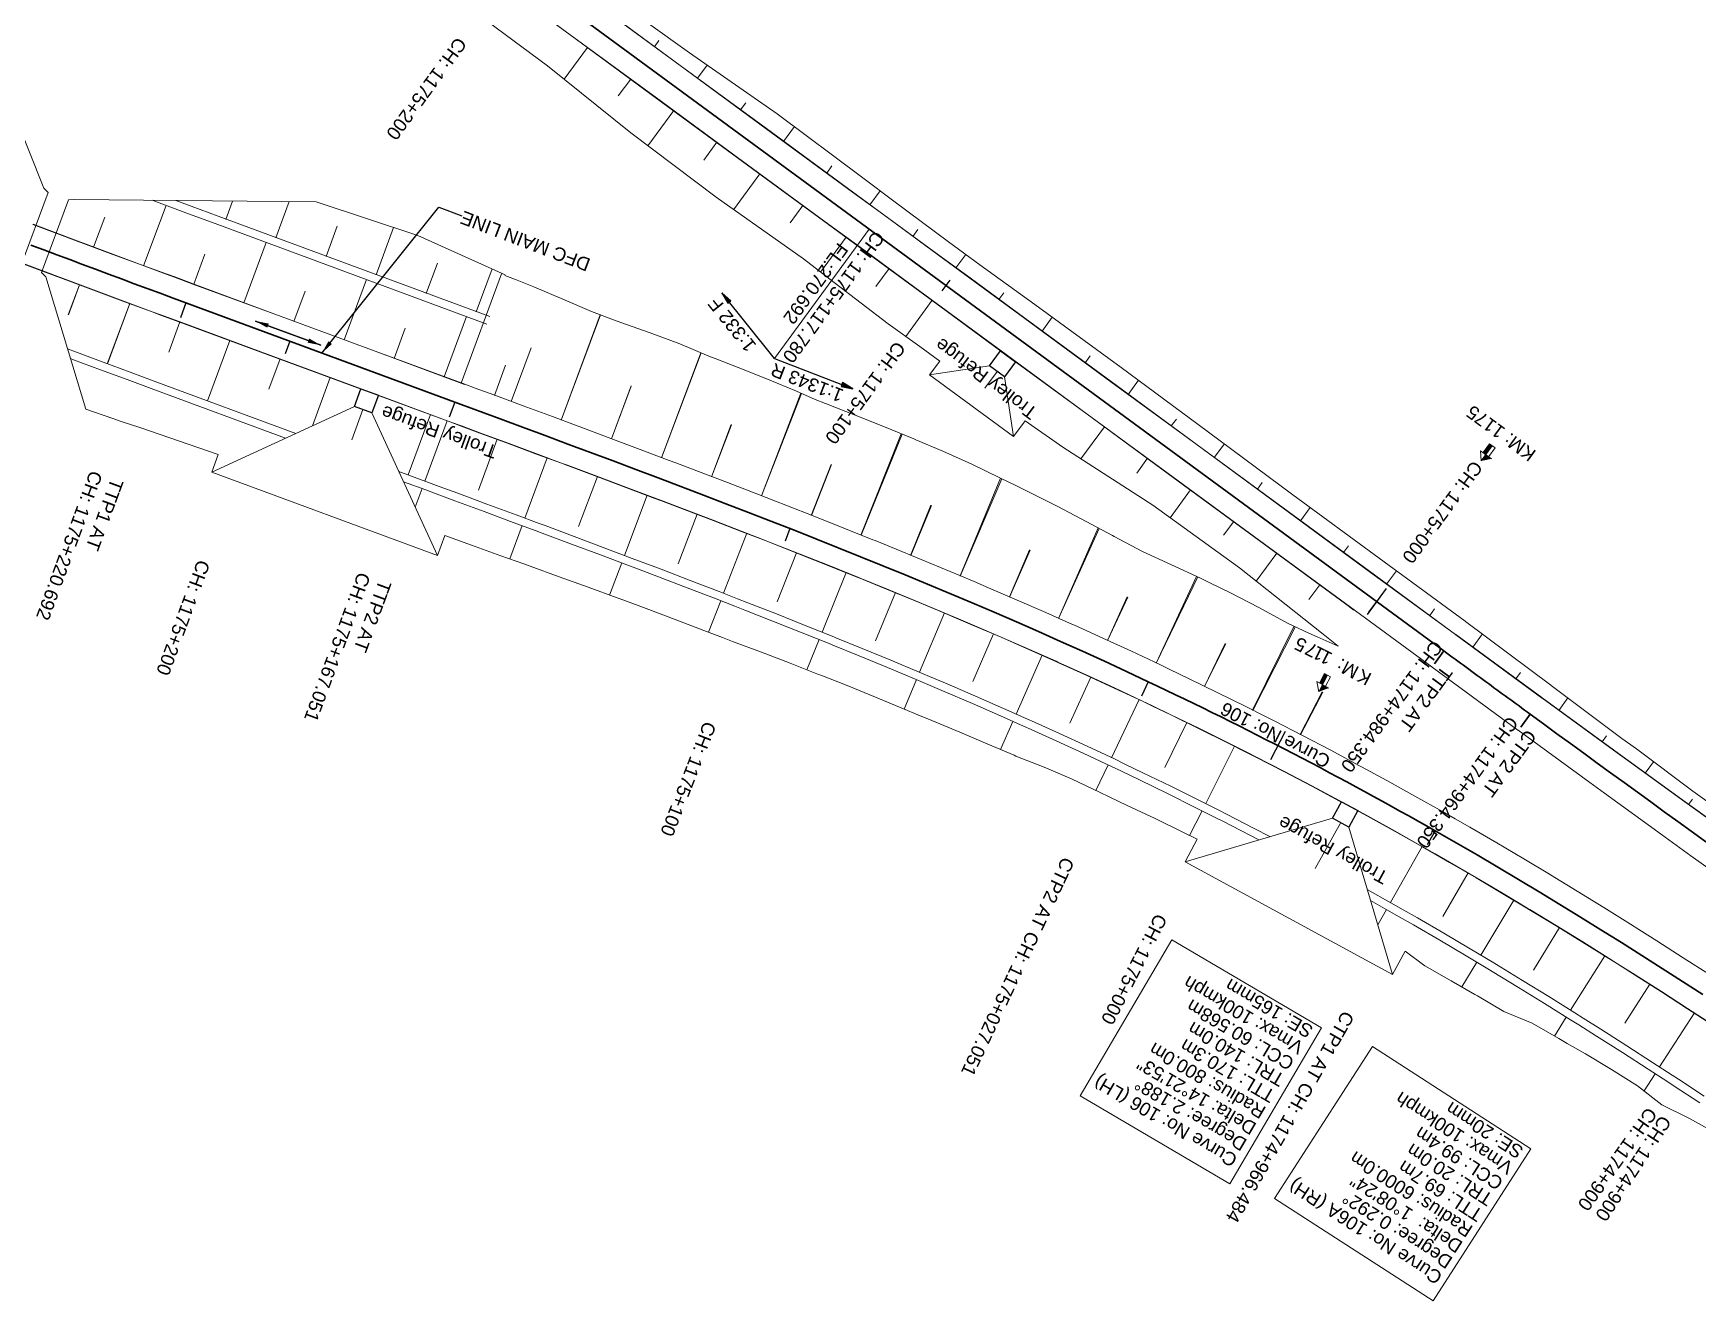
# Model space of a CAD drawing. Header units: metres. Extents: x 646784 to 662189, y 3367130 to 3378376.
# Drawn here: x 656141.7 to 656453.2, y 3371091.1 to 3371328.3 of the extents above; entities that cross this region are included whole.
import ezdxf
from ezdxf.enums import TextEntityAlignment as Align

# ---------------------------------------------------------------- set-up
doc = ezdxf.new("R2010")
doc.units = ezdxf.units.M
doc.header["$MEASUREMENT"] = 0
doc.linetypes.add('CENTER2', pattern=[1.125, 0.75, -0.125, 0.125, -0.125])
for name, color, linetype, lineweight in [('C-ALIG-DG-SPIRAL', 1, 'CENTER2', 70), ('C-ALIG-LABL-DG', 1, 'Continuous', 25), ('C-ALIG-LABL-DG-MARK', 1, 'Continuous', 25), ('Km post', 1, 'Continuous', 13), ('Proposed Curve_Details', 10, 'Continuous', 0), ('PROPOSED DFC TRACK', 1, 'Continuous', 0), ('PROPOSED DFCC TOE LINE', 239, 'Continuous', 0), ('PROPOSED DFCC TOE SLOPES', 239, 'Continuous', 0), ('PROPOSED DFCC TRACK', 1, 'Continuous', 0)]:
    doc.layers.add(name, color=color, linetype=linetype, lineweight=lineweight)
for name, color, linetype in [('LINK LINE', 190, 'Continuous'), ('PROPOSED DFCC FORMATION LINE', 187, 'Continuous'), ('PROPOSED FORMATION LINE - Connecting line', 187, 'Continuous'), ('Trolley Refuse', 10, 'Continuous')]:
    doc.layers.add(name, color=color, linetype=linetype)
doc.styles.add('Arial', font='arial.ttf')
doc.styles.get("Standard").update_dxf_attribs({"font": 'arial.ttf'})
doc.styles.add('Style-Arial', font='arial.ttf')
doc.dimstyles.new('ISO-25', dxfattribs={"dimtxt": 2.5, "dimasz": 2.5, "dimexe": 1.25, "dimexo": 0.625, "dimtad": 1, "dimtxsty": 'Standard', "dimcen": 2.5, "dimadec": 0, "dimazin": 0, "dimtfac": 1, "dimtmove": 0, "dimatfit": 3, "dimfxl": 1, "dimarcsym": 0})

# ---------------------------------------------------------------- blocks, each defined once
blk = doc.blocks.new('Tick Hor')
blk.add_lwpolyline([(-0.5, 0), (0.5, 0)])
blk = doc.blocks.new('KM Post')
at = {"layer": 'Km post', "lineweight": 13}
h = blk.add_hatch(color=256, dxfattribs=at)
h.paths.add_polyline_path([(0, -8.9), (1.63, -8.9), (1.63, -3.79), (0, -3.79)])
h.paths.add_polyline_path([(0, -3.79), (0, 0), (-3.36, -3.79)])
for p, q in [((0, -8.9), (0, 0)), ((3.13, -3.79), (0, 0)), ((3.13, -3.79), (-3.36, -3.79))]:
    blk.add_line(p, q, dxfattribs=at)
blk.add_lwpolyline([(1.63, -3.79), (1.63, -8.9), (-1.63, -8.9), (-1.63, -3.79)], dxfattribs=at)
blk = doc.blocks.new('Direction')
h = blk.add_hatch(color=256)
h.dxf.hatch_style = 1
h.paths.add_polyline_path([(-5.54, 0), (-4.75, -0.13), (-4.75, 0.13)])
blk.add_lwpolyline([(-5.54, 0), (-4.75, -0.13), (-4.75, 0.13)], close=True)
blk.add_lwpolyline([(0, 0), (-5.54, 0)])

msp = doc.modelspace()

# ---------------------------------------------------------------- linework, layer by layer
at = {"layer": 'C-ALIG-DG-SPIRAL', "color": 1, "linetype": 'Continuous', "lineweight": 30, "flags": 128}
msp.add_lwpolyline([(656454.1982, 3371148.438), (656450.4045, 3371150.8882), (656446.6023, 3371153.3252), (656442.7913, 3371155.7483), (656438.9711, 3371158.1569), (656435.1412, 3371160.5501), (656431.3014, 3371162.9273), (656427.4512, 3371165.2876), (656423.5903, 3371167.6305), (656419.7183, 3371169.955), (656415.835, 3371172.2604), (656411.9399, 3371174.546), (656408.0329, 3371176.811), (656404.1135, 3371179.0546, 0.01892968), (656350.3825, 3371206.9775), (656346.2939, 3371208.8954), (656342.1949, 3371210.791), (656338.0859, 3371212.6649), (656333.9674, 3371214.5178), (656329.8398, 3371216.3505), (656325.7036, 3371218.1636), (656321.5592, 3371219.9578), (656317.407, 3371221.734), (656313.2474, 3371223.4927), (656309.0808, 3371225.2347), (656304.9075, 3371226.9608), (656300.728, 3371228.6717), (656296.5426, 3371230.3681), (656292.3517, 3371232.0508), (656288.1556, 3371233.7205), (656283.9546, 3371235.378), (656279.7491, 3371237.0239), (656275.5394, 3371238.6592), (656271.3259, 3371240.2845), (656267.1088, 3371241.9006), (656262.8885, 3371243.5082), (656258.6653, 3371245.1081), (656254.4395, 3371246.7012), (656250.2113, 3371248.288), (656245.9811, 3371249.8695), (656241.7492, 3371251.4463), (656237.5159, 3371253.0193), (656233.2814, 3371254.5892), (656229.0461, 3371256.1568), (656224.8102, 3371257.7229), (656220.574, 3371259.2881), (656170.2575, 3371277.8784), (656167.8368, 3371278.7728), (656165.4162, 3371279.6675), (656162.9958, 3371280.5628), (656160.5758, 3371281.459), (656158.1562, 3371282.3563), (656155.7371, 3371283.255), (656153.3186, 3371284.1555), (656150.9009, 3371285.0579), (656148.4841, 3371285.9627), (656146.0682, 3371286.8701), (656143.6534, 3371287.7803), (656141.2398, 3371288.6937)], format="xyb", dxfattribs=at)
at = {"layer": 'C-ALIG-LABL-DG', "color": 1, "linetype": 'Continuous', "lineweight": 25}
for p, q in [((656189.6674, 3371270.7071), (656188.801, 3371268.362)), ((656283.3119, 3371235.6304), (656282.3986, 3371233.3032)), ((656393.1262, 3371221.9813), (656391.6473, 3371219.9656)), ((656374.641, 3371195.0094), (656373.4972, 3371192.7864))]:
    msp.add_line(p, q, dxfattribs=at)
at = {"layer": 'C-ALIG-LABL-DG-MARK', "color": 1, "linetype": 'Continuous', "lineweight": 25}
for p, q in [((656170.2575, 3371277.8784), (656169.2178, 3371275.0643)), ((656220.574, 3371259.2881), (656219.5343, 3371256.4741)), ((656350.3825, 3371206.9775), (656349.1009, 3371204.265)), ((656404.1135, 3371179.0546), (656402.6304, 3371176.4469))]:
    msp.add_line(p, q, dxfattribs=at)
at = {"layer": 'LINK LINE', "linetype": 'Continuous', "lineweight": 0}
msp.add_line((656298.1602, 3371291.6533), (656280.4312, 3371267.488), dxfattribs=at)
at = {"layer": 'LINK LINE', "linetype": 'Continuous', "lineweight": 30}
for p, q in [((656405.7445, 3371212.7239), (656403.9699, 3371210.305)), ((656421.8767, 3371200.9022), (656420.1061, 3371198.4804))]:
    msp.add_line(p, q, dxfattribs=at)
at = {"layer": 'LINK LINE', "linetype": 'Continuous', "lineweight": 30, "flags": 128}
msp.add_lwpolyline([(656502.5763, 3371142.9227, -0.00414041), (656421.8767, 3371200.9022), (656421.3559, 3371201.283), (656420.8351, 3371201.6638), (656420.3144, 3371202.0447), (656419.7937, 3371202.4257), (656419.2731, 3371202.8067), (656418.7525, 3371203.1877), (656418.2319, 3371203.5688), (656417.7113, 3371203.95), (656417.1908, 3371204.3311), (656416.6703, 3371204.7124), (656416.1499, 3371205.0936), (656415.6294, 3371205.4749), (656415.109, 3371205.8562), (656414.5887, 3371206.2376), (656414.0683, 3371206.619), (656413.548, 3371207.0004), (656413.0276, 3371207.3818), (656412.5073, 3371207.7633), (656411.987, 3371208.1448), (656411.4668, 3371208.5263), (656410.9465, 3371208.9078), (656410.4263, 3371209.2894), (656409.906, 3371209.671), (656409.3858, 3371210.0525), (656408.8656, 3371210.4341), (656408.3454, 3371210.8157), (656407.8252, 3371211.1973), (656407.305, 3371211.579), (656406.7848, 3371211.9606), (656406.2647, 3371212.3422), (656405.7445, 3371212.7239), (655825.4894, 3371638.4289)], format="xyb", dxfattribs=at)
at = {"layer": 'LINK LINE', "color": 190, "lineweight": 0, "flags": 128}
for points in [[(656385.9289, 3371213.6132), (656383.1268, 3371215.8429), (656367.4568, 3371228.2946), (656351.2323, 3371239.9905), (656334.421, 3371250.8866), (656327.3395, 3371255.7738), (656325.1914, 3371252.8458), (656309.4689, 3371264.3806), (656311.3779, 3371266.9828), (656307.6129, 3371269.692), (656301.7252, 3371273.9419), (656291.5869, 3371281.6585), (656285.8265, 3371286.0818), (656269.488, 3371297.6223), (656253.5315, 3371309.6835), (656237.9333, 3371322.2331), (656221.8582, 3371334.1326), (656206.1378, 3371346.5155), (656196.3859, 3371356.1194)], [(656248.2901, 3371336.3498), (656264.5051, 3371324.641), (656280.9535, 3371313.2503), (656296.9733, 3371301.2754), (656302.7678, 3371296.8986), (656312.9658, 3371289.2632), (656318.8514, 3371285.0106), (656329.1645, 3371277.5323), (656345.3458, 3371265.7775), (656361.4262, 3371253.8852), (656377.4684, 3371241.9409), (656393.5918, 3371230.1072), (656409.7415, 3371218.3093), (656409.8071, 3371218.2613), (656425.7413, 3371206.3259), (656425.8061, 3371206.2769), (656439.0558, 3371196.3688), (656441.7607, 3371194.3863), (656452.3451, 3371186.5133), (656457.8407, 3371182.5279), (656465.7619, 3371176.8333), (656474.0756, 3371170.8835), (656479.2549, 3371167.2598), (656487.7632, 3371161.9565)]]:
    msp.add_lwpolyline(points, dxfattribs=at)
at = {"layer": 'LINK LINE', "color": 190, "linetype": 'Continuous', "lineweight": 0, "flags": 128}
for points in [[(656257.941, 3371325.8111), (656258.797, 3371326.9779)], [(656245.4417, 3371325.6793), (656241.0649, 3371319.7135)], [(656266.0039, 3371319.8958), (656267.8074, 3371322.3541)], [(656253.5046, 3371319.7639), (656251.1843, 3371316.6013)], [(656261.5674, 3371313.8486), (656256.7351, 3371307.262)], [(656274.0667, 3371313.9805), (656275.0491, 3371315.3196)], [(656282.1295, 3371308.0651), (656284.1697, 3371310.8461)], [(656269.6302, 3371307.9333), (656267.1718, 3371304.5824)], [(656277.693, 3371302.018), (656272.7683, 3371295.3054)], [(656290.1923, 3371302.1498), (656291.186, 3371303.5042)], [(656298.2552, 3371296.2345), (656300.1777, 3371298.855)], [(656285.7559, 3371296.1027), (656283.3467, 3371292.8189)], [(656293.8187, 3371290.1874), (656289.012, 3371283.6357)], [(656306.318, 3371290.3192), (656307.2464, 3371291.5847)], [(656314.3808, 3371284.4039), (656316.2205, 3371286.9115)], [(656301.8815, 3371284.2721), (656299.4219, 3371280.9196)], [(656322.4436, 3371278.4886), (656323.3816, 3371279.7671)], [(656309.9443, 3371278.3568), (656304.9811, 3371271.5917)], [(656330.5065, 3371272.5733), (656332.4132, 3371275.1723)], [(656338.5693, 3371266.658), (656339.5366, 3371267.9764)], [(656309.4689, 3371264.3806), (656320.6514, 3371266.0987)], [(656322.1453, 3371265.0646), (656319.8257, 3371261.9028)], [(656323.4733, 3371264.0283), (656325.1914, 3371252.8458)], [(656346.6321, 3371260.7427), (656348.5742, 3371263.3899)], [(656342.1956, 3371254.6956), (656337.7962, 3371248.699)], [(656354.6949, 3371254.8274), (656355.6547, 3371256.1356)], [(656362.7578, 3371248.9121), (656364.6469, 3371251.4871)], [(656350.2585, 3371248.7803), (656348.2301, 3371246.0156)], [(656358.3213, 3371242.865), (656354.4897, 3371237.6423)], [(656370.8206, 3371242.9968), (656371.7443, 3371244.2559)], [(656378.8834, 3371237.0815), (656380.7055, 3371239.565)], [(656366.3841, 3371236.9497), (656364.493, 3371234.372)], [(656374.4469, 3371231.0344), (656370.6029, 3371225.7947)], [(656386.9462, 3371231.1662), (656387.8567, 3371232.4072)], [(656395.0091, 3371225.2509), (656396.8341, 3371227.7385)], [(656382.5098, 3371225.1191), (656380.4738, 3371222.344)], [(656403.0716, 3371219.3358), (656403.99, 3371220.5879)], [(656411.1348, 3371213.4229), (656412.9539, 3371215.9043)], [(656419.1989, 3371207.5135), (656420.0767, 3371208.7125)], [(656427.2671, 3371201.6134), (656428.9536, 3371203.9232)], [(656435.3429, 3371195.7263), (656436.1485, 3371196.8334)], [(656443.4294, 3371189.8535), (656444.98, 3371191.9917)], [(656451.5235, 3371183.9923), (656452.2624, 3371185.0149)]]:
    msp.add_lwpolyline(points, dxfattribs=at)
at = {"layer": 'LINK LINE', "linetype": 'Continuous', "lineweight": 0, "flags": 128}
msp.add_lwpolyline([(656422.0363, 3371119.5696), (656403.707, 3371091.1313), (656374.0378, 3371110.2539), (656392.367, 3371138.6922)], close=True, dxfattribs=at)
at = {"layer": 'Proposed Curve_Details'}
msp.add_lwpolyline([(656382.7984, 3371142.2047), (656365.6647, 3371113.0305), (656337.6579, 3371129.4786), (656354.7916, 3371158.6528)], close=True, dxfattribs=at)
at = {"layer": 'PROPOSED DFCC FORMATION LINE', "lineweight": 0, "flags": 128}
for points in [[(656456.3729, 3371180.492), (656450.8662, 3371184.4667), (656440.1791, 3371192.2077), (656437.4646, 3371194.1796), (656424.0899, 3371203.9295), (656424.0243, 3371203.9774), (656407.9627, 3371215.7474), (656407.8972, 3371215.7955), (656391.7715, 3371227.6261), (656375.6459, 3371239.4567), (656359.5202, 3371251.2873), (656343.3946, 3371263.1179), (656327.2689, 3371274.9485), (656316.9978, 3371282.484), (656311.1433, 3371286.7791), (656300.8721, 3371294.3146), (656295.0176, 3371298.6098), (656278.892, 3371310.4404), (656262.7663, 3371322.271), (656246.6407, 3371334.1016)], [(656222.4224, 3371262.603), (656205.643, 3371268.8024), (656186.8825, 3371275.7338), (656171.5571, 3371281.396), (656168.1225, 3371282.6651), (656166.5554, 3371283.2445), (656161.5564, 3371285.0948), (656156.5611, 3371286.9496), (656151.5704, 3371288.8114), (656149.393, 3371289.6271), (656146.5853, 3371290.6827), (656141.6068, 3371292.566)], [(656222.4398, 3371262.6499), (656205.6603, 3371268.8493), (656186.8998, 3371275.7807), (656171.5744, 3371281.4429), (656168.1398, 3371282.712), (656166.5727, 3371283.2914), (656161.5737, 3371285.1417), (656156.5785, 3371286.9965), (656151.5879, 3371288.8582), (656149.4106, 3371289.6739), (656146.6029, 3371290.7294), (656141.6246, 3371292.6127)], [(656219.8058, 3371255.5209), (656203.0264, 3371261.7203), (656184.2659, 3371268.6517), (656168.9405, 3371274.3139), (656165.5051, 3371275.5834), (656163.937, 3371276.1631), (656158.9325, 3371278.0154), (656153.9282, 3371279.8736), (656148.9249, 3371281.74), (656146.7408, 3371282.5583), (656143.9236, 3371283.6174), (656138.9253, 3371285.5082)], [(656219.8232, 3371255.5678), (656203.0437, 3371261.7672), (656184.2832, 3371268.6986), (656168.9578, 3371274.3608), (656165.5224, 3371275.6303), (656163.9543, 3371276.2099), (656158.9499, 3371278.0623), (656153.9456, 3371279.9204), (656148.9424, 3371281.7869), (656146.7584, 3371282.6051), (656143.9412, 3371283.6642), (656138.943, 3371285.555)], [(656455.4604, 3371152.1569), (656450.5423, 3371155.3252), (656445.6087, 3371158.4713), (656442.2552, 3371160.5906), (656440.6587, 3371161.5938), (656435.6915, 3371164.6911), (656430.7064, 3371167.7616), (656425.7025, 3371170.8036), (656425.1689, 3371171.1255), (656420.6791, 3371173.8155), (656415.6356, 3371176.7957), (656410.5711, 3371179.7426), (656407.853, 3371181.3048), (656405.4853, 3371182.6545), (656400.2844, 3371185.5819), (656395.062, 3371188.4707), (656390.2891, 3371191.0667), (656389.8183, 3371191.3205), (656384.5535, 3371194.1314), (656379.268, 3371196.9031), (656373.9621, 3371199.6355), (656372.4866, 3371200.3865), (656368.6361, 3371202.3285), (656363.2902, 3371204.9818), (656357.9247, 3371207.5953), (656354.4568, 3371209.2585), (656352.54, 3371210.1689), (656347.2341, 3371212.6574), (656341.9119, 3371215.1082), (656336.5744, 3371217.5228), (656336.2188, 3371217.6822), (656331.2226, 3371219.9027), (656325.8573, 3371222.2493), (656320.4796, 3371224.5643), (656317.8127, 3371225.6991), (656315.0902, 3371226.849), (656309.69, 3371229.1053), (656304.2799, 3371231.3345), (656299.2746, 3371233.371), (656298.8606, 3371233.5384), (656293.433, 3371235.7185), (656287.9978, 3371237.8765), (656282.5557, 3371240.014), (656280.6374, 3371240.7623), (656277.1076, 3371242.1326), (656271.654, 3371244.2341), (656266.1958, 3371246.32), (656261.9311, 3371247.939), (656260.7335, 3371248.3921), (656255.2679, 3371250.452), (656249.7995, 3371252.5015), (656244.3291, 3371254.542), (656243.1835, 3371254.9683), (656238.8573, 3371256.5755), (656233.3847, 3371258.6035), (656227.912, 3371260.6277), (656224.4209, 3371261.9179), (656222.4398, 3371262.6499)], [(656454.993, 3371143.3979), (656451.3305, 3371145.7769), (656446.4409, 3371148.9268), (656441.5378, 3371152.0536), (656438.2061, 3371154.159), (656436.6203, 3371155.1556), (656431.6877, 3371158.2313), (656426.7393, 3371161.2792), (656421.7741, 3371164.2976), (656421.2447, 3371164.617), (656416.7916, 3371167.285), (656411.7909, 3371170.2399), (656406.7716, 3371173.1605), (656404.0784, 3371174.7085), (656401.7328, 3371176.0454), (656396.5812, 3371178.9452), (656391.4081, 3371181.8066), (656386.6804, 3371184.3781), (656386.2139, 3371184.6296), (656380.999, 3371187.4139), (656375.7635, 3371190.1594), (656370.5077, 3371192.866), (656369.0462, 3371193.6099), (656365.232, 3371195.5334), (656359.9367, 3371198.1616), (656354.622, 3371200.7505), (656351.1868, 3371202.3979), (656349.2882, 3371203.2998), (656344.0314, 3371205.7652), (656338.7566, 3371208.1942), (656333.4645, 3371210.5882), (656333.1119, 3371210.7463), (656328.1562, 3371212.9488), (656322.8324, 3371215.2772), (656317.4942, 3371217.5751), (656314.8462, 3371218.702), (656312.1424, 3371219.844), (656306.7777, 3371222.0854), (656301.401, 3371224.3009), (656296.4247, 3371226.3256), (656296.0131, 3371226.492), (656290.6147, 3371228.6603), (656285.2066, 3371230.8075), (656279.7896, 3371232.9352), (656277.8795, 3371233.6803), (656274.3643, 3371235.045), (656268.9315, 3371237.1385), (656263.4918, 3371239.2173), (656259.2401, 3371240.8314), (656258.0459, 3371241.2832), (656252.5945, 3371243.3377), (656247.1382, 3371245.3826), (656241.6777, 3371247.4196), (656240.5339, 3371247.8452), (656236.2135, 3371249.4502), (656230.7464, 3371251.4761), (656225.277, 3371253.4991), (656221.7868, 3371254.789), (656219.8058, 3371255.5209)], [(656455.0203, 3371143.4398), (656451.3577, 3371145.8189), (656446.4679, 3371148.9689), (656441.5645, 3371152.0958), (656438.2328, 3371154.2013), (656436.6469, 3371155.1979), (656431.7141, 3371158.2738), (656426.7654, 3371161.3218), (656421.7999, 3371164.3404), (656421.2706, 3371164.6598), (656416.8171, 3371167.328), (656411.8162, 3371170.283), (656406.7966, 3371173.2038), (656404.1032, 3371174.7519), (656401.7575, 3371176.0889), (656396.6055, 3371178.9889), (656391.4321, 3371181.8505), (656386.7041, 3371184.4222), (656386.2377, 3371184.6736), (656381.0224, 3371187.4581), (656375.7865, 3371190.2038), (656370.5305, 3371192.9105), (656369.0688, 3371193.6545), (656365.2544, 3371195.5781), (656359.9588, 3371198.2065), (656354.6437, 3371200.7955), (656351.2083, 3371202.443), (656349.3096, 3371203.345), (656344.0525, 3371205.8105), (656338.7773, 3371208.2397), (656333.485, 3371210.6339), (656333.1323, 3371210.7919), (656328.1763, 3371212.9945), (656322.8523, 3371215.3231), (656317.5139, 3371217.6211), (656314.8657, 3371218.748), (656312.1618, 3371219.8901), (656306.7968, 3371222.1316), (656301.4199, 3371224.3471), (656296.4435, 3371226.3719), (656296.0318, 3371226.5383), (656290.6333, 3371228.7068), (656285.225, 3371230.8541), (656279.8078, 3371232.9818), (656277.8977, 3371233.7269), (656274.3824, 3371235.0916), (656268.9494, 3371237.1851), (656263.5096, 3371239.264), (656259.2578, 3371240.8782), (656258.0636, 3371241.33), (656252.6121, 3371243.3845), (656247.1557, 3371245.4295), (656241.6951, 3371247.4664), (656240.5513, 3371247.8921), (656236.2309, 3371249.497), (656230.7638, 3371251.523), (656225.2943, 3371253.546), (656221.8042, 3371254.8359), (656219.8232, 3371255.5678)]]:
    msp.add_lwpolyline(points, dxfattribs=at)
at = {"layer": 'PROPOSED DFCC TOE LINE', "lineweight": 0, "flags": 128}
for points in [[(656135.3105, 3371320.1614), (656143.6494, 3371299.3411)], [(656149.3762, 3371297.2252), (656194.6555, 3371296.7723), (656213.6441, 3371290.4581), (656230.0085, 3371283.1355)], [(656226.5986, 3371273.9062), (656175.7333, 3371292.6992), (656170.7318, 3371294.5475), (656165.7453, 3371296.3933), (656163.896, 3371297.0799)], [(656227.1184, 3371275.3132), (656176.2531, 3371294.1062), (656171.2518, 3371295.9545), (656168.3312, 3371297.0356)], [(656176.2903, 3371249.4807), (656161.6258, 3371254.5159), (656158.1495, 3371255.6822), (656156.5612, 3371256.2154), (656151.496, 3371257.9507), (656144.0205, 3371282.7292)], [(656229.9549, 3371282.9904), (656229.9549, 3371282.9904), (656231.941, 3371282.2707), (656235.3978, 3371280.8791), (656240.7711, 3371278.5577), (656246.1587, 3371276.2537), (656250.4993, 3371274.6354), (656251.655, 3371274.2212), (656257.1776, 3371272.2373), (656262.6816, 3371270.1812), (656268.116, 3371267.9196), (656269.3176, 3371267.449), (656273.5991, 3371265.7668), (656279.0839, 3371263.5982), (656284.5444, 3371261.3469), (656288.052, 3371259.8028), (656289.989, 3371259.0363), (656295.5016, 3371256.881), (656301.0042, 3371254.6801), (656306.4813, 3371252.3965), (656306.8993, 3371252.2211), (656311.9552, 3371250.087), (656317.3859, 3371247.6557), (656322.7525, 3371245.0576), (656325.4593, 3371243.7352), (656328.1113, 3371242.4315), (656333.4524, 3371239.7553), (656338.7502, 3371236.9736), (656343.6845, 3371234.3484), (656344.0357, 3371234.1602), (656349.3199, 3371231.3405), (656354.7541, 3371228.8405), (656360.1854, 3371226.3189), (656362.1398, 3371225.3779), (656365.6769, 3371223.6613), (656371.1014, 3371220.8678), (656376.435, 3371217.8963), (656380.4283, 3371216.0292), (656381.9874, 3371215.3626), (656385.9289, 3371213.6132)], [(656190.7919, 3371253.4477), (656164.7817, 3371263.0576), (656159.7777, 3371264.9069), (656154.7609, 3371266.7638), (656149.7422, 3371268.6273), (656148.0889, 3371269.2441)], [(656188.865, 3371252.5605), (656164.2618, 3371261.6506), (656159.2578, 3371263.4999), (656154.2395, 3371265.3574), (656149.219, 3371267.2215), (656148.6331, 3371267.4401)], [(656201.7752, 3371258.5047), (656175.0839, 3371246.2154)], [(656205.0583, 3371257.2917), (656217.3475, 3371230.6004)], [(656218.7158, 3371234.3036), (656217.3475, 3371230.6004), (656175.0839, 3371246.2154), (656176.2903, 3371249.4807)], [(656373.1537, 3371177.9781), (656370.2299, 3371179.5113), (656365.0391, 3371182.1845), (656363.6227, 3371182.9054), (656359.8627, 3371184.8016), (656354.6417, 3371187.393), (656349.3999, 3371189.9462), (656346.0178, 3371191.5682), (656344.166, 3371192.4478), (656338.974, 3371194.8829), (656333.7739, 3371197.2775), (656328.5374, 3371199.6464), (656328.2211, 3371199.7882), (656323.315, 3371201.9686), (656318.0557, 3371204.2688), (656312.7725, 3371206.5431), (656310.1623, 3371207.6539), (656307.4947, 3371208.7806), (656302.1787, 3371211.0016), (656296.8539, 3371213.1957), (656291.9146, 3371215.2054), (656291.5278, 3371215.3618), (656286.1642, 3371217.5161), (656280.799, 3371219.6463), (656275.4156, 3371221.7608), (656273.5276, 3371222.4972), (656270.0355, 3371223.8529), (656264.6322, 3371225.9351), (656259.2204, 3371228.0032), (656254.9875, 3371229.6102), (656253.8068, 3371230.0569), (656248.3728, 3371232.1049), (656242.9355, 3371234.1426), (656237.4837, 3371236.1763), (656236.3488, 3371236.5986), (656232.0347, 3371238.2013), (656226.5766, 3371240.2239), (656221.1141, 3371242.2443), (656217.6271, 3371243.533), (656215.6469, 3371244.2646), (656210.1152, 3371246.3084)], [(656371.0877, 3371177.3677), (656369.5382, 3371178.1803), (656364.3555, 3371180.8493), (656362.9448, 3371181.5673), (656359.1916, 3371183.4601), (656353.9798, 3371186.0469), (656348.7472, 3371188.5957), (656345.3717, 3371190.2145), (656343.5257, 3371191.0914), (656338.3418, 3371193.5226), (656333.151, 3371195.9129), (656327.9215, 3371198.2787), (656327.6097, 3371198.4184), (656322.7099, 3371200.596), (656317.4587, 3371202.8928), (656312.1823, 3371205.1641), (656309.5768, 3371206.2728), (656306.9138, 3371207.3976), (656301.6039, 3371209.6161), (656296.2855, 3371211.8076), (656291.3508, 3371213.8153), (656290.9671, 3371213.9705), (656285.6079, 3371216.1231), (656280.2481, 3371218.2512), (656274.8689, 3371220.364), (656272.9836, 3371221.0994), (656269.4944, 3371222.4539), (656264.0948, 3371224.5346), (656258.6865, 3371226.6015), (656254.4559, 3371228.2075), (656253.2769, 3371228.6536), (656247.8451, 3371230.7008), (656242.4102, 3371232.7376), (656236.9594, 3371234.7709), (656235.8256, 3371235.1928), (656231.5123, 3371236.7952), (656226.0554, 3371238.8174), (656220.5938, 3371240.8375), (656217.1072, 3371242.126), (656215.1271, 3371242.8576), (656211.0024, 3371244.3815)], [(656456.767, 3371122.4037), (656451.7198, 3371125.2148), (656446.5187, 3371127.7729), (656445.3928, 3371128.6689), (656442.0008, 3371131.364), (656437.1341, 3371134.408), (656432.2119, 3371137.3516), (656428.8379, 3371139.2786), (656427.2344, 3371140.1919), (656422.2754, 3371143.0452), (656416.9394, 3371145.2658), (656412.0303, 3371148.1604), (656411.5059, 3371148.4643), (656407.0975, 3371151.0006), (656402.1532, 3371153.8056), (656398.4661, 3371156.5544), (656396.0884, 3371152.183), (656357.2832, 3371173.2898), (656359.5606, 3371177.4768), (656356.8608, 3371178.8231), (656351.6714, 3371181.3523), (656346.4584, 3371183.8319), (656343.0894, 3371185.4092), (656341.241, 3371186.3011), (656336.129, 3371188.759), (656330.8891, 3371190.955), (656325.6064, 3371193.0662), (656325.2584, 3371193.2144), (656320.3703, 3371195.2922), (656315.1254, 3371197.5132), (656309.862, 3371199.7068), (656307.2517, 3371200.7887), (656304.5872, 3371201.8903), (656299.3072, 3371204.0785), (656294.0157, 3371206.2571), (656289.0891, 3371208.1903), (656288.6813, 3371208.349), (656283.3314, 3371210.4197), (656277.9668, 3371212.4716), (656272.5909, 3371214.5131), (656270.6945, 3371215.2294), (656267.2071, 3371216.553), (656261.8269, 3371218.6219), (656256.4245, 3371220.653), (656252.1919, 3371222.2151), (656251.0024, 3371222.6525), (656245.5693, 3371224.6425), (656240.1257, 3371226.6248), (656234.6683, 3371228.5907), (656233.5238, 3371229), (656229.1985, 3371230.5439), (656223.7201, 3371232.4946), (656218.7158, 3371234.3036)], [(656454.4722, 3371129.3922), (656449.6377, 3371132.5636), (656448.4458, 3371133.3413), (656444.8128, 3371135.7013), (656439.9654, 3371138.8239), (656435.1063, 3371141.9226), (656431.8083, 3371144.0068), (656430.2532, 3371144.9841), (656425.3664, 3371148.0312), (656420.4758, 3371151.0434), (656415.5576, 3371154.0333), (656415.0614, 3371154.3327), (656410.6555, 3371156.9724), (656405.7209, 3371159.8882), (656400.764, 3371162.7725), (656398.1172, 3371164.2938), (656395.8184, 3371165.6041), (656391.3868, 3371168.0986)], [(656453.6472, 3371128.1395), (656448.8165, 3371131.3084), (656447.6274, 3371132.0843), (656443.998, 3371134.4418), (656439.156, 3371137.561), (656434.3024, 3371140.6562), (656431.0086, 3371142.7377), (656429.4573, 3371143.7126), (656424.5763, 3371146.7562), (656419.6929, 3371149.7639), (656414.7805, 3371152.7503), (656414.2884, 3371153.0472), (656409.8885, 3371155.6833), (656404.9622, 3371158.5943), (656400.0131, 3371161.474), (656397.3721, 3371162.992), (656395.0792, 3371164.299), (656391.9967, 3371166.034)]]:
    msp.add_lwpolyline(points, dxfattribs=at)
at = {"layer": 'PROPOSED DFCC TOE SLOPES', "linetype": 'Continuous', "lineweight": 0, "flags": 128}
for points in [[(656162.3325, 3371284.8075), (656166.5224, 3371296.1056)], [(656177.7068, 3371293.4901), (656178.978, 3371296.9291)], [(656187.0865, 3371290.0246), (656189.5982, 3371296.8229)], [(656152.9691, 3371288.2896), (656155.0793, 3371293.933)], [(656196.4667, 3371286.5589), (656198.5548, 3371292.2105)], [(656205.847, 3371283.0932), (656209.1234, 3371291.9614)], [(656181.0877, 3371277.8748), (656185.2638, 3371289.178)], [(656171.708, 3371281.3403), (656173.7969, 3371286.9915)], [(656215.2272, 3371279.6275), (656217.3153, 3371285.2791)], [(656221.7464, 3371262.8527), (656229.2978, 3371283.2913)], [(656221.7469, 3371262.8525), (656229.3013, 3371283.2897)], [(656224.6074, 3371276.1618), (656227.5847, 3371284.2201)], [(656150.3361, 3371281.267), (656148.2158, 3371275.6273)], [(656150.3487, 3371281.2623), (656148.2486, 3371275.6151)], [(656190.4679, 3371274.4091), (656192.556, 3371280.0607)], [(656199.8481, 3371270.9434), (656204.0243, 3371282.2466)], [(656159.7215, 3371277.7767), (656155.5214, 3371266.4824)], [(656159.7279, 3371277.7743), (656155.5482, 3371266.4725)], [(656169.107, 3371274.3057), (656167.0172, 3371268.6548)], [(656169.1081, 3371274.3053), (656167.0201, 3371268.6537)], [(656218.6086, 3371264.012), (656222.7848, 3371275.3152)], [(656240.5064, 3371255.9096), (656247.8163, 3371275.6357)], [(656240.5123, 3371255.9073), (656247.8557, 3371275.621)], [(656178.4884, 3371270.8396), (656174.3122, 3371259.5364)], [(656209.2284, 3371267.4777), (656211.3165, 3371273.1293)], [(656187.8686, 3371267.3739), (656185.7806, 3371261.7223)], [(656231.1266, 3371259.3854), (656234.8462, 3371269.448)], [(656231.1295, 3371259.3843), (656234.8571, 3371269.4433)], [(656259.2543, 3371248.8962), (656266.6329, 3371268.5368)], [(656259.2666, 3371248.8915), (656266.7132, 3371268.5034)], [(656197.2489, 3371263.9082), (656193.9154, 3371254.8858)], [(656227.9893, 3371260.5462), (656230.078, 3371266.1976)], [(656249.8833, 3371252.4167), (656253.5695, 3371262.3124)], [(656249.8931, 3371252.413), (656253.6069, 3371262.2985)], [(656277.9639, 3371241.7465), (656285.3633, 3371260.9864)], [(656277.9832, 3371241.7391), (656285.4863, 3371260.9322)], [(656203.3654, 3371257.9171), (656201.2773, 3371252.2655)], [(656216.0094, 3371256.9768), (656211.8332, 3371245.6737)], [(656219.1468, 3371255.8177), (656214.9698, 3371244.5148)], [(656268.6154, 3371245.3418), (656272.3122, 3371255.0779)], [(656268.6303, 3371245.3361), (656272.3684, 3371255.0557)], [(656228.5249, 3371252.3512), (656225.0005, 3371242.8285)], [(656296.6092, 3371234.3888), (656304.1665, 3371253.3616)], [(656296.6335, 3371234.3791), (656304.3222, 3371253.2967)], [(656237.8973, 3371248.878), (656233.7006, 3371237.5824)], [(656247.2604, 3371245.3902), (656243.7435, 3371235.9891)], [(656287.2968, 3371238.0981), (656291.0253, 3371247.6357)], [(656287.3191, 3371238.0893), (656291.1086, 3371247.6031)], [(656214.4499, 3371243.1078), (656213.176, 3371239.6607)], [(656315.159, 3371226.7657), (656322.7584, 3371245.0547)], [(656315.1919, 3371226.7518), (656322.9605, 3371244.956)], [(656256.6105, 3371241.8776), (656252.3529, 3371230.6048)], [(656305.8975, 3371230.6139), (656309.7118, 3371239.9988)], [(656305.9245, 3371230.6028), (656309.8105, 3371239.9551)], [(656233.1782, 3371236.1763), (656230.8646, 3371229.9492)], [(656265.9456, 3371238.3331), (656262.3938, 3371229.0386)], [(656275.2621, 3371234.7501), (656270.9057, 3371223.5151)], [(656333.5818, 3371218.7995), (656341.0163, 3371235.7679)], [(656333.6178, 3371218.7835), (656341.2235, 3371235.6577)], [(656284.5549, 3371231.1173), (656280.926, 3371221.9216)], [(656324.3894, 3371222.8268), (656328.1634, 3371231.6706)], [(656324.4224, 3371222.8126), (656328.2787, 3371231.614)], [(656251.8229, 3371229.2016), (656249.5503, 3371223.1844)], [(656293.8217, 3371227.4261), (656289.3236, 3371216.2471)], [(656351.8424, 3371210.4409), (656359.3938, 3371226.6864)], [(656351.8854, 3371210.4207), (656359.6431, 3371226.5707)], [(656303.0601, 3371223.6713), (656299.3451, 3371214.6318)], [(656270.3634, 3371222.1166), (656268.0779, 3371216.2225)], [(656342.7345, 3371214.6744), (656346.4109, 3371222.8309)], [(656342.7742, 3371214.6561), (656346.5454, 3371222.769)], [(656312.2646, 3371219.8467), (656307.5879, 3371208.7412)], [(656369.9012, 3371201.6345), (656377.667, 3371217.3203)], [(656369.9436, 3371201.6131), (656377.9111, 3371217.2062)], [(656288.7636, 3371214.8555), (656286.4873, 3371209.1982)], [(656321.4291, 3371215.9357), (656317.5728, 3371207.0181)], [(656360.8993, 3371206.0908), (656364.7562, 3371214.12)], [(656330.5539, 3371211.9378), (656325.6602, 3371200.9263)], [(656360.9394, 3371206.0712), (656364.8903, 3371214.0515)], [(656339.6327, 3371207.8458), (656335.6853, 3371199.2225)], [(656307.0057, 3371207.3588), (656304.6856, 3371201.8496)], [(656378.8484, 3371197.063), (656382.9495, 3371205.0892)], [(656378.8917, 3371197.0407), (656383.1007, 3371205.0206)], [(656348.6594, 3371203.6499), (656343.5109, 3371192.7551)], [(656325.051, 3371199.5556), (656322.7137, 3371194.2961)], [(656357.6318, 3371199.34), (656353.5103, 3371190.889)], [(656366.5522, 3371194.9236), (656361.1375, 3371184.1587)], [(656342.87, 3371191.3989), (656340.6053, 3371186.6067)], [(656357.2832, 3371173.2898), (656384.8657, 3371181.4379)], [(656360.4635, 3371182.8187), (656358.1343, 3371178.188)], [(656386.4271, 3371180.6455), (656381.6649, 3371172.0003)], [(656387.9403, 3371179.7655), (656396.0884, 3371152.183)], [(656401.6538, 3371176.1473), (656395.7066, 3371165.6671)], [(656410.2787, 3371171.1776), (656405.5142, 3371163.0148)], [(656394.9663, 3371164.3625), (656393.3381, 3371161.4932)], [(656418.8514, 3371166.1092), (656412.6635, 3371155.7693)], [(656427.3713, 3371160.9486), (656422.4836, 3371152.9706)], [(656435.841, 3371155.7004), (656429.4474, 3371145.4865)], [(656411.8933, 3371154.4822), (656409.115, 3371149.8398)], [(656444.2662, 3371150.373), (656439.596, 3371143.0508)], [(656428.6516, 3371144.215), (656426.4248, 3371140.6577)], [(656452.6523, 3371144.978), (656446.096, 3371134.8677)], [(656445.2799, 3371133.6092), (656443.204, 3371130.408)]]:
    msp.add_lwpolyline(points, dxfattribs=at)
at = {"layer": 'PROPOSED DFCC TRACK', "linetype": 'Continuous', "lineweight": 0, "flags": 128}
for points in [[(656138.2936, 3371284.8451), (656139.4205, 3371284.9369), (656144.4459, 3371298.5386), (656143.6494, 3371299.3411)], [(656144.0205, 3371282.7292), (656143.2239, 3371283.5317), (656148.2493, 3371297.1334), (656149.3762, 3371297.2252)]]:
    msp.add_lwpolyline(points, dxfattribs=at)
at = {"layer": 'PROPOSED FORMATION LINE - Connecting line', "lineweight": 0, "flags": 128}
for points in [[(656388.8996, 3371220.3692), (656387.3055, 3371221.5387), (656371.1798, 3371233.3693), (656355.0542, 3371245.1999), (656338.9285, 3371257.0305), (656322.8029, 3371268.8611), (656312.5317, 3371276.3966), (656306.6772, 3371280.6917), (656296.4061, 3371288.2272), (656290.5516, 3371292.5223), (656274.4259, 3371304.3529), (656258.3003, 3371316.1835), (656242.1746, 3371328.0142), (656226.049, 3371339.8448), (656209.9233, 3371351.6754), (656193.7977, 3371363.506), (656177.672, 3371375.3366), (656161.5464, 3371387.1672), (656145.4207, 3371398.9978), (656129.2951, 3371410.8284)], [(656459.9184, 3371168.6999), (656451.9869, 3371174.4082), (656446.4733, 3371178.3879), (656435.7728, 3371186.1386), (656433.0549, 3371188.1129), (656419.6635, 3371197.875), (656419.5979, 3371197.9229), (656403.5262, 3371209.7003), (656403.4607, 3371209.7484), (656387.3351, 3371221.579), (656371.2094, 3371233.4096), (656355.0838, 3371245.2402), (656338.9581, 3371257.0708), (656322.8325, 3371268.9014), (656312.5613, 3371276.4369), (656306.7068, 3371280.732), (656296.4356, 3371288.2675), (656290.5812, 3371292.5626), (656274.4555, 3371304.3932), (656258.3299, 3371316.2239), (656242.2042, 3371328.0545), (656226.0785, 3371339.8851)], [(656456.4022, 3371180.5326), (656450.8955, 3371184.5073), (656440.2084, 3371192.2482), (656437.494, 3371194.2201), (656424.1194, 3371203.9698), (656424.0538, 3371204.0177), (656407.9923, 3371215.7877), (656407.9268, 3371215.8358), (656391.8011, 3371227.6664), (656375.6755, 3371239.497), (656359.5498, 3371251.3276), (656343.4242, 3371263.1582), (656327.2985, 3371274.9888), (656317.0273, 3371282.5243), (656311.1729, 3371286.8195), (656300.9017, 3371294.3549), (656295.0472, 3371298.6501), (656278.9216, 3371310.4807), (656262.7959, 3371322.3113), (656246.6703, 3371334.1419)]]:
    msp.add_lwpolyline(points, dxfattribs=at)
at = {"layer": 'Trolley Refuse'}
for points in [[(656322.7217, 3371268.9206), (656325.5437, 3371266.8503), (656323.4733, 3371264.0283), (656320.6514, 3371266.0987)], [(656202.9882, 3371261.7877), (656206.2713, 3371260.5748), (656205.0583, 3371257.2917), (656201.7752, 3371258.5047)], [(656386.538, 3371184.5125), (656389.6127, 3371182.8401), (656387.9403, 3371179.7655), (656384.8657, 3371181.4379)]]:
    msp.add_lwpolyline(points, close=True, dxfattribs=at)

# ---------------------------------------------------------------- block references
at = {"layer": 'C-ALIG-LABL-DG', "color": 1, "linetype": 'Continuous', "lineweight": 25}
for name, p, xscale, yscale, zscale, rotation in [('KM Post', (656382.3365, 3371205.0892), 0.3933041122191765, 0.3933041122191765, 0.3933041122191765, 152.2676084747171), ('Tick Hor', (656374.641, 3371195.0094), 6.00000000000002, 6.00000000000002, 6.00000000000002, 242.7716050550285)]:
    msp.add_blockref(name, p, dxfattribs=dict(at, xscale=xscale, yscale=yscale, zscale=zscale, rotation=rotation))
at = {"layer": 'LINK LINE', "linetype": 'Continuous', "lineweight": 30}
for name, p, xscale, yscale, zscale, rotation in [('Direction', (656280.4312, 3371267.488), 2.842343656158812, 2.842343656158812, 2.842343656158812, 308.7343057361493), ('Tick Hor', (656312.4979, 3371281.1343), 2.500000000000001, 2.500000000000001, 2.500000000000001, 233.7343057363051), ('Direction', (656280.4312, 3371267.488), 2.842343656158806, 2.842343656158806, 2.842343656158806, 158.7343057361492), ('Tick Hor', (656393.1262, 3371221.9813), 6.000000000000031, 6.000000000000031, 6.000000000000031, 233.7343057363051)]:
    msp.add_blockref(name, p, dxfattribs=dict(at, xscale=xscale, yscale=yscale, zscale=zscale, rotation=rotation))

# ---------------------------------------------------------------- texts
at = {"layer": 'C-ALIG-LABL-DG', "color": 1, "char_height": 2.5, "width": 46.271601, "attachment_point": 1, "rotation": 249.722402, "style": 'Arial'}
for s, insert in [('TTP1 AT \\PCH: 1175+220.692', (656158.6086, 3371244.3634)), ('TTP2 AT \\PCH: 1175+167.051', (656208.7667, 3371225.3444))]:
    msp.add_mtext(s, dxfattribs=dict(at, insert=insert))
at = {"layer": 'C-ALIG-LABL-DG', "color": 1, "linetype": 'Continuous', "lineweight": 25, "char_height": 2.5, "attachment_point": 7, "style": 'Arial'}
for s, insert, rotation in [('5', (656380.3278, 3371214.6071), 153.686019), ('7', (656382.3286, 3371213.5926), 153.535268), ('1', (656383.7058, 3371212.8904), 153.431388), ('1', (656385.0818, 3371212.1858), 153.327507), (':', (656387.3664, 3371211.0088), 153.154812), ('M', (656390.0383, 3371209.6213), 152.952494), ('K', (656392.423, 3371208.3727), 152.771605)]:
    msp.add_mtext(s, dxfattribs=dict(at, insert=insert, rotation=rotation))
at = {"layer": 'LINK LINE', "style": 'Arial'}
for s, rotation, p in [('FL:270.692', 233.734306, (656292.3741, 3371289.3166)), ('CH: 1175+117.780', 233.734306, (656299.1923, 3371291.549)), ('1:332 F', 128.734306, (656277.1546, 3371269.9533)), ('CH: 1175+100', 233.734306, (656303.1218, 3371270.8728)), ('1:1343 R', 158.734306, (656293.5751, 3371261.5315)), ('CH: 1174+984.350', 233.734306, (656403.6891, 3371214.9129)), ('TTP2 AT', 233.734306, (656405.4789, 3371210.1457)), ('CH: 1174+964.350', 233.829799, (656417.8063, 3371200.7183)), ('CTP2 AT', 233.829799, (656421.2044, 3371198.2341))]:
    msp.add_text(s, height=2.5, rotation=rotation, dxfattribs=at).set_placement(p)
at = {"layer": 'LINK LINE', "linetype": 'Continuous', "lineweight": 0, "insert": (656420.8692, 3371119.6774), "char_height": 2.5, "attachment_point": 7, "rotation": 147.197127, "line_spacing_factor": 0.84, "style": 'Style-Arial'}
msp.add_mtext('Curve No: 106A (RH)\\PDegree: 0.292%%D\\PDelta:  1%%D08\'24"\\PRadius: 6000.0m\\PTTL: 69.7m\\PTRL: 20.0m\\PCCL: 99.4m\\PVmax: 100kmph\\PSE: 20mm', dxfattribs=at)
at = {"layer": 'Proposed Curve_Details', "insert": (656381.51, 3371142.321), "char_height": 2.5, "attachment_point": 7, "rotation": 149.574687, "line_spacing_factor": 0.84, "style": 'Style-Arial'}
msp.add_mtext('Curve No: 106 (LH)\\PDegree: 2.188%%D\\PDelta: 14%%D21\'53"\\PRadius: 800.0m\\PTTL: 170.3m\\PTRL: 140.0m\\PCCL: 60.568m\\PVmax: 100kmph\\PSE: 165mm', dxfattribs=at)
at = {"layer": 'PROPOSED DFC TRACK', "color": 10, "linetype": 'Continuous', "lineweight": -3, "ltscale": 5, "style": 'Style-Arial'}
msp.add_text(' DFC MAIN LINE', height=2.5, rotation=159.0867, dxfattribs=at).set_placement((656222.2537, 3371295.161), align=Align.RIGHT)
at = {"layer": 'Trolley Refuse', "style": 'Style-Arial'}
for s, rotation, p in [('Trolley Refuge', 143.161233, (656329.8586, 3371257.8474)), ('Trolley Refuge', 160.149661, (656228.7422, 3371251.008)), ('Curve No: 106', 152.540098, (656384.7419, 3371192.8795)), ('Trolley Refuge', 151.514348, (656395.5554, 3371171.1472))]:
    msp.add_text(s, height=2.5, rotation=rotation, dxfattribs=at).set_placement(p)

# ---------------------------------------------------------------- leaders
at = {"layer": 'PROPOSED DFC TRACK', "color": 10, "linetype": 'Continuous', "lineweight": -3, "ltscale": 5}
msp.add_leader([(656195.6901, 3371268.4819, 266.7635), (656217.6066, 3371295.8089, 266.7635), (656221.9106, 3371294.1844, 266.7635)], dimstyle='ISO-25', override={"dimtxt": 3, "dimasz": 2.5, "dimgap": 0.625, "dimtad": 0, "dimdec": 3, "dimzin": 2, "dimtdec": 3}, dxfattribs=at)
at = {"layer": 'PROPOSED DFC TRACK', "linetype": 'Continuous', "lineweight": 0}
for points in [[(656183.2681, 3371274.4666), (656195.5113, 3371269.9432)], [(656195.5113, 3371269.9432), (656183.2681, 3371274.4666)]]:
    msp.add_leader(points, dimstyle='ISO-25', override={"dimtxt": 3, "dimasz": 2.5, "dimtad": 0, "dimdec": 3, "dimzin": 2, "dimtdec": 3}, dxfattribs=at)

# ---------------------------------------------------------------- next in the draw order: texts
at = {"layer": 'C-ALIG-LABL-DG', "color": 1, "linetype": 'Continuous', "lineweight": 25, "char_height": 2.5, "style": 'Arial', "bg_fill": 3, "box_fill_scale": 1.04, "bg_fill_color": 256, "bg_fill_true_color": 13158600, "bg_fill_transparency": 0}
for s, insert, width, attachment_point, rotation in [('CH: 1175+200', (656173.6343, 3371229.551), 22.502814, 4, 249.722402), ('CH: 1175+100', (656268.4107, 3371199.293), 22.502814, 4, 248.572421), ('CTP2 AT CH: 1175+027.051', (656316.3894, 3371133.3888), 44.373516, 6, 244.709021), ('CH: 1175+000', (656352.9151, 3371163.2038), 22.502814, 4, 242.771605), ('CTP1 AT CH: 1174+966.484', (656365.8632, 3371106.0852), 44.850614, 6, 240.371175), ('CH: 1174+900', (656447.3934, 3371125.3396), 22.502814, 4, 236.740221)]:
    msp.add_mtext(s, dxfattribs=dict(at, insert=insert, width=width, attachment_point=attachment_point, rotation=rotation))
at = {"layer": 'LINK LINE', "linetype": 'Continuous', "lineweight": 0, "char_height": 2.5, "width": 22.502814, "attachment_point": 4, "rotation": 233.734306, "style": 'Arial', "bg_fill": 3, "box_fill_scale": 1.04, "bg_fill_color": 256, "bg_fill_true_color": 13158600, "bg_fill_transparency": 0}
for s, insert in [('CH: 1175+200', (656221.9629, 3371327.0712)), ('CH: 1175+000', (656412.1505, 3371247.8207))]:
    msp.add_mtext(s, dxfattribs=dict(at, insert=insert))

# ---------------------------------------------------------------- next in the draw order: texts
at = {"layer": 'LINK LINE', "linetype": 'Continuous', "lineweight": 0, "insert": (656421.7041, 3371248.0126), "char_height": 2.5, "width": 14.698738, "attachment_point": 1, "rotation": 143.734306, "style": 'Arial', "bg_fill": 3, "box_fill_scale": 1.04, "bg_fill_color": 256, "bg_fill_true_color": 13158600, "bg_fill_transparency": 0}
msp.add_mtext('KM: 1175', dxfattribs=at)
at = {"layer": 'LINK LINE', "linetype": 'Continuous', "lineweight": 30, "insert": (656444.7984, 3371126.8122), "char_height": 2.5, "width": 22.502814, "attachment_point": 4, "rotation": 234.444296, "style": 'Arial', "bg_fill": 3, "box_fill_scale": 1.04, "bg_fill_color": 256, "bg_fill_true_color": 13158600, "bg_fill_transparency": 0}
msp.add_mtext('CH: 1174+900', dxfattribs=at)

# ---------------------------------------------------------------- next in the draw order: block references
at = {"layer": 'LINK LINE', "linetype": 'Continuous', "lineweight": 0, "xscale": 0.3933041122191736, "yscale": 0.3933041122191736, "zscale": 0.3933041122191736, "rotation": 143.7343057362572}
msp.add_blockref('KM Post', (656412.7208, 3371248.2778), dxfattribs=at)

doc.saveas('drawing.dxf')
